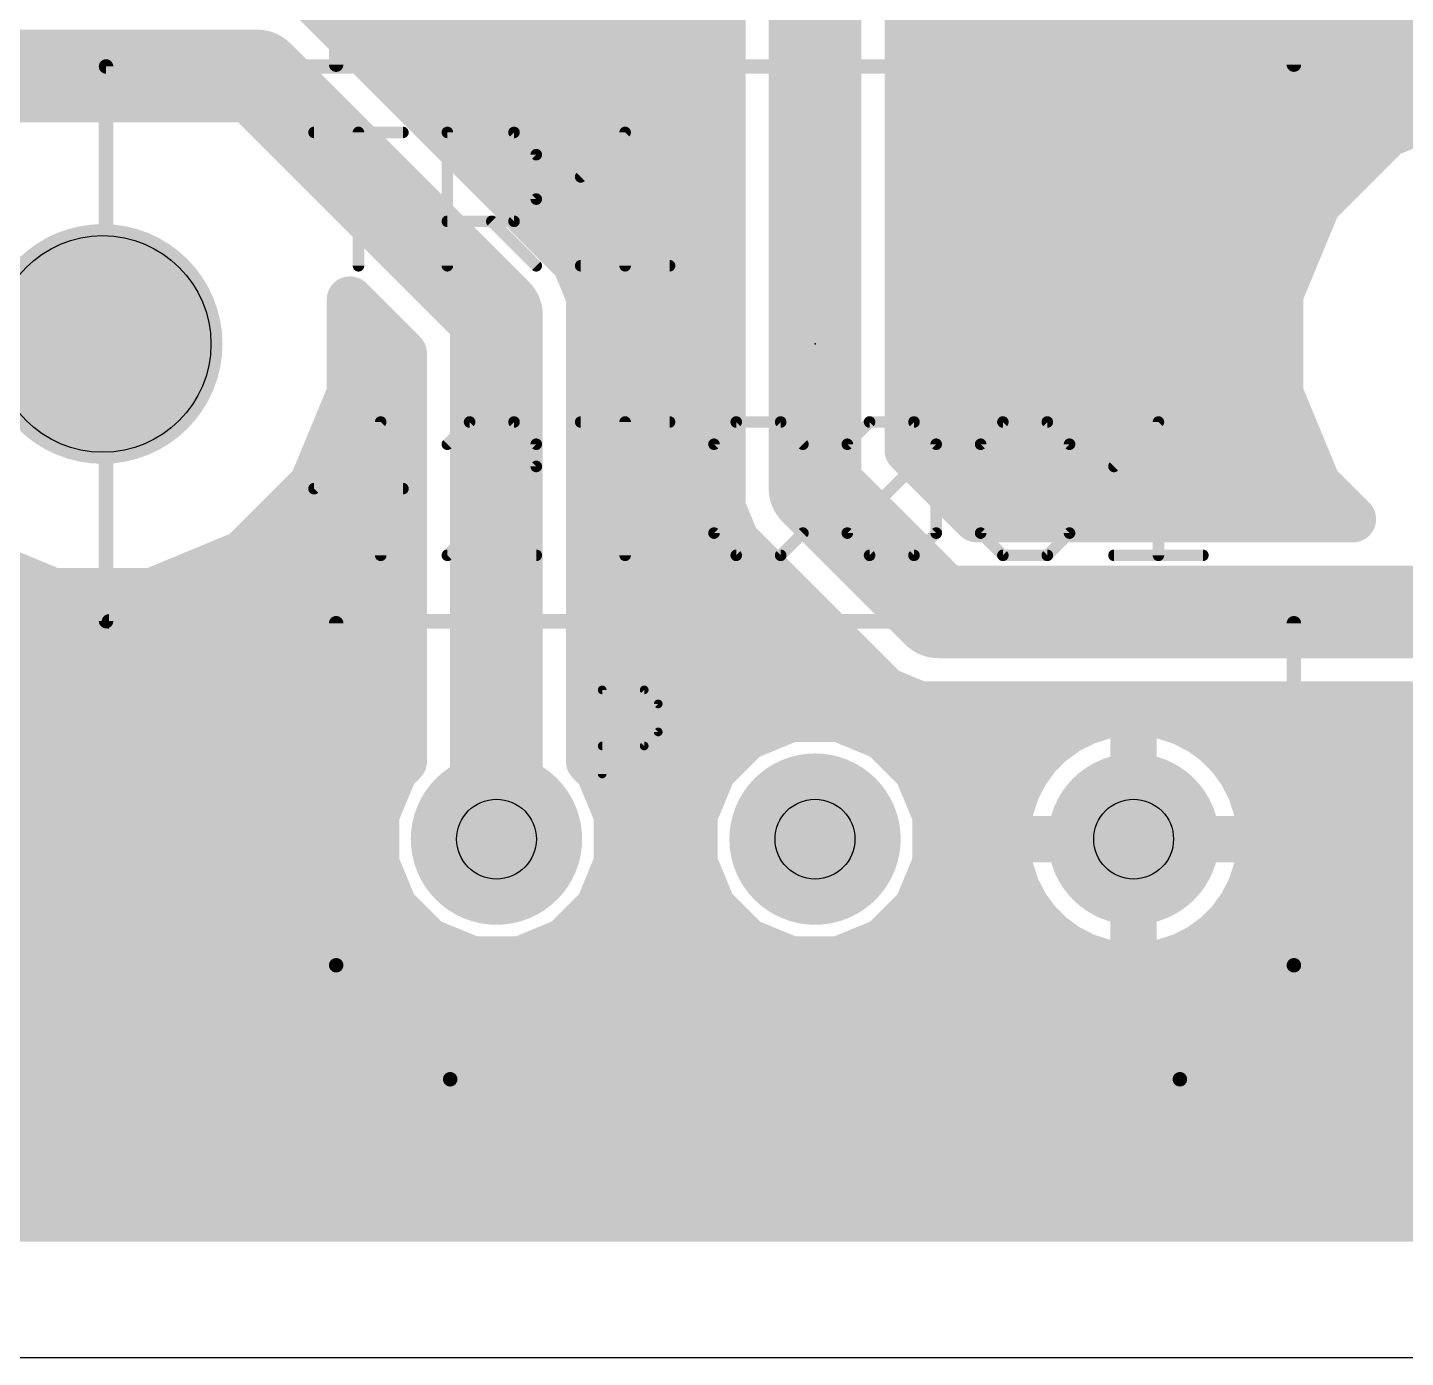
# Model space of a CAD drawing. Extents: x 0 to 35.2, y 0 to 45.7.
# Drawn here: x 10.87 to 22.96, y 0 to 11.67 of the extents above; entities that cross this region are included whole.
import ezdxf

# ---------------------------------------------------------------- set-up
doc = ezdxf.new("R2010")
doc.units = 0
for name, color, linetype in [('16', 175, 'CONTINUOUS'), ('17', 82, 'CONTINUOUS'), ('20', 7, 'CONTINUOUS'), ('21', 253, 'CONTINUOUS'), ('23', 7, 'CONTINUOUS'), ('25', 253, 'CONTINUOUS'), ('27', 253, 'CONTINUOUS'), ('29', 253, 'CONTINUOUS'), ('30', 253, 'CONTINUOUS'), ('44', 253, 'CONTINUOUS')]:
    doc.layers.add(name, color=color, linetype=linetype)

# ---------------------------------------------------------------- blocks, each defined once
blk = doc.blocks.new('ROUNDP')
at = {"const_width": 0.5}
blk.add_lwpolyline([(0, -0.25, 1), (0, 0.25, 1), (0, -0.25)], format="xyb", dxfattribs=at)

msp = doc.modelspace()

# ---------------------------------------------------------------- linework, layer by layer
at = {"layer": '16'}
for points, const_width in [([(17.78, 13.2334), (17.78, 7.62)], 0.8128), ([(16.9672, 12.5522), (16.9672, 7.4583)], 0.4064), ([(18.5928, 7.9567), (18.5928, 12.5522)], 0.4064), ([(15.4464, 9.8331), (13.3504, 11.9291)], 0.4064), ([(13.4939, 11.7856), (16.9672, 11.7856)], 0.4064), ([(18.5928, 11.7856), (28.1542, 11.7856)], 0.4064), ([(5.83, 11.24), (12.89, 11.24)], 0.8128), ([(12.89, 11.24), (14.986, 9.144)], 0.8128), ([(13.9003, 11.3792), (16.9672, 11.3792)], 0.4064), ([(18.5928, 11.3792), (28.0156, 11.3792)], 0.4064), ([(23.5969, 11.0592), (22.7996, 10.729)], 0.4064), ([(14.3067, 10.9728), (16.9672, 10.9728)], 0.4064), ([(18.5928, 10.9728), (23.3883, 10.9728)], 0.4064), ([(22.7996, 10.729), (22.1894, 10.1188)], 0.4064), ([(14.7131, 10.5664), (16.9672, 10.5664)], 0.4064), ([(18.5928, 10.5664), (22.6371, 10.5664)], 0.4064), ([(15.1195, 10.16), (16.9672, 10.16)], 0.4064), ([(18.5928, 10.16), (22.2307, 10.16)], 0.4064), ([(22.1894, 10.1188), (21.8592, 9.3215)], 0.4064), ([(15.6751, 9.6044), (15.4464, 9.8331)], 0.4064), ([(15.5259, 9.7536), (16.9672, 9.7536)], 0.4064), ([(18.5928, 9.7536), (22.0382, 9.7536)], 0.4064), ([(15.7988, 9.3057), (15.6751, 9.6044)], 0.4064), ([(14.986, 4.5466), (14.986, 9.144)], 0.8128), ([(15.7816, 9.3472), (16.9672, 9.3472)], 0.4064), ([(18.5928, 9.3472), (21.8699, 9.3472)], 0.4064), ([(13.7008, 8.4585), (13.7008, 9.2797)], 0.4064), ([(13.7008, 9.2797), (14.1732, 8.8073)], 0.4064), ([(15.7988, 5.2278), (15.7988, 9.3057)], 0.4064), ([(21.8592, 9.3215), (21.8592, 8.4585)], 0.4064), ([(13.7008, 8.9408), (14.0397, 8.9408)], 0.4064), ([(15.7988, 8.9408), (16.9672, 8.9408)], 0.4064), ([(18.5928, 8.9408), (21.8592, 8.9408)], 0.4064), ([(14.1732, 8.8073), (14.1732, 5.2278)], 0.4064), ([(13.7008, 8.5344), (14.1732, 8.5344)], 0.4064), ([(15.7988, 8.5344), (16.9672, 8.5344)], 0.4064), ([(18.5928, 8.5344), (21.8592, 8.5344)], 0.4064), ([(13.3706, 7.6612), (13.7008, 8.4585)], 0.4064), ([(21.8592, 8.4585), (22.1894, 7.6612)], 0.4064), ([(13.5639, 8.128), (14.1732, 8.128)], 0.4064), ([(15.7988, 8.128), (16.9672, 8.128)], 0.4064), ([(18.5928, 8.128), (21.9961, 8.128)], 0.4064), ([(19.1967, 7.3528), (18.5928, 7.9567)], 0.4064), ([(17.78, 7.62), (18.86, 6.54)], 0.8128), ([(12.7604, 7.051), (13.3706, 7.6612)], 0.4064), ([(13.3956, 7.7216), (14.1732, 7.7216)], 0.4064), ([(15.7988, 7.7216), (16.9672, 7.7216)], 0.4064), ([(18.8279, 7.7216), (22.1644, 7.7216)], 0.4064), ([(22.1894, 7.6612), (22.4979, 7.3528)], 0.4064), ([(16.9672, 7.4583), (17.0909, 7.1596)], 0.4064), ([(13.0245, 7.3152), (14.1732, 7.3152)], 0.4064), ([(15.7988, 7.3152), (17.0265, 7.3152)], 0.4064), ([(22.4979, 7.3528), (19.1967, 7.3528)], 0.4064), ([(10.3028, 7.051), (11.1001, 6.7208)], 0.4064), ([(11.9631, 6.7208), (12.7604, 7.051)], 0.4064), ([(17.0909, 7.1596), (18.1709, 6.0796)], 0.4064), ([(12.4169, 6.9088), (14.1732, 6.9088)], 0.4064), ([(15.7988, 6.9088), (17.3417, 6.9088)], 0.4064), ([(11.1001, 6.7208), (11.9631, 6.7208)], 0.4064), ([(18.86, 6.54), (29.73, 6.54)], 0.8128), ([(7.5444, 6.5024), (14.1732, 6.5024)], 0.4064), ([(15.7988, 6.5024), (17.7481, 6.5024)], 0.4064), ([(7.4479, 6.096), (14.1732, 6.096)], 0.4064), ([(15.7988, 6.096), (18.1545, 6.096)], 0.4064), ([(18.1709, 6.0796), (18.3996, 5.8509)], 0.4064), ([(18.3996, 5.8509), (18.6983, 5.7272)], 0.4064), ([(18.6983, 5.7272), (28.3892, 5.7272)], 0.4064), ([(7.1332, 5.6896), (14.1732, 5.6896)], 0.4064), ([(15.7988, 5.6896), (28.4268, 5.6896)], 0.4064), ([(17.5699, 5.603), (17.1816, 5.4422)], 0.4064), ([(17.9901, 5.603), (17.5699, 5.603)], 0.4064), ([(18.3784, 5.4422), (17.9901, 5.603)], 0.4064), ([(20.3147, 5.6265), (20.149, 5.5727)], 0.4064), ([(20.4869, 5.6538), (20.3147, 5.6265)], 0.4064), ([(20.574, 5.6538), (20.4869, 5.6538)], 0.4064), ([(20.574, 5.6538), (20.574, 4.5466)], 0.4064), ([(20.574, 4.5466), (20.574, 5.6538)], 0.4064), ([(20.6611, 5.6538), (20.574, 5.6538)], 0.4064), ([(20.8333, 5.6265), (20.6611, 5.6538)], 0.4064), ([(20.999, 5.5727), (20.8333, 5.6265)], 0.4064), ([(19.9937, 5.4936), (19.8527, 5.3911)], 0.4064), ([(20.149, 5.5727), (19.9937, 5.4936)], 0.4064), ([(21.1543, 5.4936), (20.999, 5.5727)], 0.4064), ([(21.2953, 5.3911), (21.1543, 5.4936)], 0.4064), ([(17.1816, 5.4422), (16.8844, 5.145)], 0.4064), ([(18.6756, 5.145), (18.3784, 5.4422)], 0.4064), ([(19.8527, 5.3911), (19.7295, 5.2679)], 0.4064), ([(21.4185, 5.2679), (21.2953, 5.3911)], 0.4064), ([(1.2192, 5.2832), (14.1732, 5.2832)], 0.4064), ([(15.7988, 5.2832), (17.0226, 5.2832)], 0.4064), ([(18.5374, 5.2832), (19.7448, 5.2832)], 0.4064), ([(19.7295, 5.2679), (19.627, 5.1269)], 0.4064), ([(20.574, 5.2832), (20.574, 5.2832)], 0.4064), ([(21.4032, 5.2832), (34.0108, 5.2832)], 0.4064), ([(21.521, 5.1269), (21.4185, 5.2679)], 0.4064), ([(14.0904, 5.145), (13.9296, 4.7567)], 0.4064), ([(14.1732, 5.2278), (14.0904, 5.145)], 0.4064), ([(15.8816, 5.145), (15.7988, 5.2278)], 0.4064), ([(16.0424, 4.7567), (15.8816, 5.145)], 0.4064), ([(16.8844, 5.145), (16.7236, 4.7567)], 0.4064), ([(18.8364, 4.7567), (18.6756, 5.145)], 0.4064), ([(19.627, 5.1269), (19.5479, 4.9716)], 0.4064), ([(21.6001, 4.9716), (21.521, 5.1269)], 0.4064), ([(1.2192, 4.8768), (13.9793, 4.8768)], 0.4064), ([(15.9927, 4.8768), (16.7733, 4.8768)], 0.4064), ([(18.7867, 4.8768), (19.5171, 4.8768)], 0.4064), ([(19.5479, 4.9716), (19.4941, 4.8059)], 0.4064), ([(20.574, 4.8768), (20.574, 4.8768)], 0.4064), ([(21.6539, 4.8059), (21.6001, 4.9716)], 0.4064), ([(21.6309, 4.8768), (34.0108, 4.8768)], 0.4064), ([(13.9296, 4.7567), (13.9296, 4.3365)], 0.4064), ([(16.0424, 4.3365), (16.0424, 4.7567)], 0.4064), ([(16.7236, 4.7567), (16.7236, 4.3365)], 0.4064), ([(18.8364, 4.3365), (18.8364, 4.7567)], 0.4064), ([(19.4941, 4.8059), (19.4668, 4.6337)], 0.4064), ([(21.6812, 4.6337), (21.6539, 4.8059)], 0.4064), ([(19.4668, 4.6337), (19.4668, 4.5466)], 0.4064), ([(21.6812, 4.5466), (21.6812, 4.6337)], 0.4064), ([(19.4668, 4.5466), (20.574, 4.5466)], 0.4064), ([(20.574, 4.5466), (19.4668, 4.5466)], 0.4064), ([(19.4668, 4.5466), (19.4668, 4.4595)], 0.4064), ([(20.574, 4.5466), (20.574, 4.5466)], 0.4064), ([(20.574, 4.5466), (20.574, 4.5466)], 0.4064), ([(20.574, 3.4394), (20.574, 4.5466)], 0.4064), ([(20.574, 4.5466), (20.574, 4.5466)], 0.4064), ([(20.574, 4.5466), (20.574, 3.4394)], 0.4064), ([(21.6812, 4.5466), (20.574, 4.5466)], 0.4064), ([(20.574, 4.5466), (20.574, 4.5466)], 0.4064), ([(20.574, 4.5466), (21.6812, 4.5466)], 0.4064), ([(21.6812, 4.4595), (21.6812, 4.5466)], 0.4064), ([(3.8894, 4.4704), (13.9296, 4.4704)], 0.4064), ([(16.0424, 4.4704), (16.7236, 4.4704)], 0.4064), ([(18.8364, 4.4704), (19.4668, 4.4704)], 0.4064), ([(19.4668, 4.4595), (19.4941, 4.2873)], 0.4064), ([(20.574, 4.4704), (20.574, 4.4704)], 0.4064), ([(21.6539, 4.2873), (21.6812, 4.4595)], 0.4064), ([(21.6812, 4.4704), (31.6706, 4.4704)], 0.4064), ([(13.9296, 4.3365), (14.0904, 3.9482)], 0.4064), ([(15.8816, 3.9482), (16.0424, 4.3365)], 0.4064), ([(16.7236, 4.3365), (16.8844, 3.9482)], 0.4064), ([(18.6756, 3.9482), (18.8364, 4.3365)], 0.4064), ([(19.4941, 4.2873), (19.5479, 4.1216)], 0.4064), ([(21.6001, 4.1216), (21.6539, 4.2873)], 0.4064), ([(4.2958, 4.064), (14.0425, 4.064)], 0.4064), ([(15.9295, 4.064), (16.8365, 4.064)], 0.4064), ([(18.7235, 4.064), (19.5773, 4.064)], 0.4064), ([(19.5479, 4.1216), (19.627, 3.9663)], 0.4064), ([(20.574, 4.064), (20.574, 4.064)], 0.4064), ([(21.521, 3.9663), (21.6001, 4.1216)], 0.4064), ([(21.5707, 4.064), (31.2642, 4.064)], 0.4064), ([(14.0904, 3.9482), (14.3876, 3.651)], 0.4064), ([(15.5844, 3.651), (15.8816, 3.9482)], 0.4064), ([(16.8844, 3.9482), (17.1816, 3.651)], 0.4064), ([(18.3784, 3.651), (18.6756, 3.9482)], 0.4064), ([(19.627, 3.9663), (19.7295, 3.8253)], 0.4064), ([(21.4185, 3.8253), (21.521, 3.9663)], 0.4064), ([(19.7295, 3.8253), (19.8527, 3.7021)], 0.4064), ([(21.2953, 3.7021), (21.4185, 3.8253)], 0.4064), ([(19.8527, 3.7021), (19.9937, 3.5996)], 0.4064), ([(21.1543, 3.5996), (21.2953, 3.7021)], 0.4064), ([(4.5874, 3.6576), (14.381, 3.6576)], 0.4064), ([(14.3876, 3.651), (14.7759, 3.4902)], 0.4064), ([(15.1961, 3.4902), (15.5844, 3.651)], 0.4064), ([(15.591, 3.6576), (17.175, 3.6576)], 0.4064), ([(17.1816, 3.651), (17.5699, 3.4902)], 0.4064), ([(17.9901, 3.4902), (18.3784, 3.651)], 0.4064), ([(18.385, 3.6576), (19.9139, 3.6576)], 0.4064), ([(19.9937, 3.5996), (20.149, 3.5205)], 0.4064), ([(20.574, 3.6576), (20.574, 3.6576)], 0.4064), ([(20.999, 3.5205), (21.1543, 3.5996)], 0.4064), ([(21.2341, 3.6576), (30.9726, 3.6576)], 0.4064), ([(14.7759, 3.4902), (15.1961, 3.4902)], 0.4064), ([(17.5699, 3.4902), (17.9901, 3.4902)], 0.4064), ([(20.149, 3.5205), (20.3147, 3.4667)], 0.4064), ([(20.3147, 3.4667), (20.4869, 3.4394)], 0.4064), ([(20.4869, 3.4394), (20.574, 3.4394)], 0.4064), ([(20.574, 3.4394), (20.6611, 3.4394)], 0.4064), ([(20.6611, 3.4394), (20.8333, 3.4667)], 0.4064), ([(20.8333, 3.4667), (20.999, 3.5205)], 0.4064), ([(4.7557, 3.2512), (30.8043, 3.2512)], 0.4064), ([(4.8592, 2.8448), (30.7008, 2.8448)], 0.4064), ([(4.8592, 2.4384), (30.7008, 2.4384)], 0.4064), ([(4.8399, 2.032), (30.7201, 2.032)], 0.4064), ([(4.6715, 1.6256), (30.8885, 1.6256)], 0.4064), ([(31.061, 1.2192), (4.499, 1.2192)], 0.4064), ([(4.499, 1.2192), (31.061, 1.2192)], 0.4064)]:
    msp.add_lwpolyline(points, dxfattribs=dict(at, const_width=const_width))
for points, const_width in [([(13.4939, 11.8872, 1), (13.4939, 11.684)], 0.2032), ([(16.9672, 11.684, 1), (16.9672, 11.8872)], 0.2032), ([(18.5928, 11.8872, 1), (18.5928, 11.684)], 0.2032), ([(13.0337, 11.3837, 1), (12.7463, 11.0963)], 0.4064), ([(12.89, 11.0368, 1), (12.89, 11.4432)], 0.4064), ([(13.9003, 11.4808, 1), (13.9003, 11.2776)], 0.2032), ([(16.9672, 11.2776, 1), (16.9672, 11.4808)], 0.2032), ([(18.5928, 11.4808, 1), (18.5928, 11.2776)], 0.2032), ([(14.3067, 11.0744, 1), (14.3067, 10.8712)], 0.2032), ([(16.9672, 10.8712, 1), (16.9672, 11.0744)], 0.2032), ([(18.5928, 11.0744, 1), (18.5928, 10.8712)], 0.2032), ([(22.7608, 10.8228, 1), (22.8385, 10.6351)], 0.2032), ([(22.8715, 10.6571, 1), (22.7278, 10.8008)], 0.2032), ([(14.7131, 10.668, 1), (14.7131, 10.4648)], 0.2032), ([(16.9672, 10.4648, 1), (16.9672, 10.668)], 0.2032), ([(18.5928, 10.668, 1), (18.5928, 10.4648)], 0.2032), ([(22.6371, 10.4648, 1), (22.6371, 10.668)], 0.2032), ([(15.1195, 10.2616, 1), (15.1195, 10.0584)], 0.2032), ([(16.9672, 10.0584, 1), (16.9672, 10.2616)], 0.2032), ([(18.5928, 10.2616, 1), (18.5928, 10.0584)], 0.2032), ([(22.1176, 10.1906, 1), (22.2613, 10.0469)], 0.2032), ([(22.2833, 10.0799, 1), (22.0956, 10.1576)], 0.2032), ([(22.2307, 10.0584, 1), (22.2307, 10.2616)], 0.2032), ([(15.5183, 9.9049, 1), (15.3746, 9.7612)], 0.2032), ([(15.3746, 9.7612, 1), (15.5183, 9.9049)], 0.2032), ([(15.5259, 9.8552, 1), (15.5259, 9.652)], 0.2032), ([(16.9672, 9.652, 1), (16.9672, 9.8552)], 0.2032), ([(18.5928, 9.8552, 1), (18.5928, 9.652)], 0.2032), ([(22.0382, 9.652, 1), (22.0382, 9.8552)], 0.2032), ([(15.7689, 9.6433, 1), (15.5812, 9.5655)], 0.2032), ([(15.6032, 9.5326, 1), (15.7469, 9.6763)], 0.2032), ([(15.1892, 9.144, 1), (14.7828, 9.144)], 0.4064), ([(15.7816, 9.4488, 1), (15.7816, 9.2456)], 0.2032), ([(16.9672, 9.2456, 1), (16.9672, 9.4488)], 0.2032), ([(18.5928, 9.4488, 1), (18.5928, 9.2456)], 0.2032), ([(21.8699, 9.2456, 1), (21.8699, 9.4488)], 0.2032), ([(13.8024, 9.2797, 1), (13.5992, 9.2797)], 0.2032), ([(13.7726, 9.3516, 1), (13.629, 9.2079)], 0.2032), ([(14.8423, 9.0003, 1), (15.1297, 9.2877)], 0.4064), ([(15.9004, 9.3057, 1), (15.6972, 9.3057)], 0.2032), ([(15.7049, 9.2668, 1), (15.8927, 9.3446)], 0.2032), ([(21.9608, 9.3215, 1), (21.7576, 9.3215)], 0.2032), ([(21.7653, 9.3604, 1), (21.9531, 9.2826)], 0.2032), ([(13.7008, 9.0424, 1), (13.7008, 8.8392)], 0.2032), ([(14.0397, 8.8392, 1), (14.0397, 9.0424)], 0.2032), ([(15.7988, 9.0424, 1), (15.7988, 8.8392)], 0.2032), ([(16.9672, 8.8392, 1), (16.9672, 9.0424)], 0.2032), ([(18.5928, 9.0424, 1), (18.5928, 8.8392)], 0.2032), ([(21.8592, 8.8392, 1), (21.8592, 9.0424)], 0.2032), ([(14.2748, 8.8073, 1), (14.0716, 8.8073)], 0.2032), ([(14.1014, 8.7355, 1), (14.245, 8.8792)], 0.2032), ([(13.7008, 8.636, 1), (13.7008, 8.4328)], 0.2032), ([(14.1732, 8.4328, 1), (14.1732, 8.636)], 0.2032), ([(15.7988, 8.636, 1), (15.7988, 8.4328)], 0.2032), ([(16.9672, 8.4328, 1), (16.9672, 8.636)], 0.2032), ([(18.5928, 8.636, 1), (18.5928, 8.4328)], 0.2032), ([(21.8592, 8.4328, 1), (21.8592, 8.636)], 0.2032), ([(13.7947, 8.4196, 1), (13.6069, 8.4974)], 0.2032), ([(21.9531, 8.4974, 1), (21.7653, 8.4196)], 0.2032), ([(13.5992, 8.4585, 1), (13.8024, 8.4585)], 0.2032), ([(21.7576, 8.4585, 1), (21.9608, 8.4585)], 0.2032), ([(13.5639, 8.2296, 1), (13.5639, 8.0264)], 0.2032), ([(14.1732, 8.0264, 1), (14.1732, 8.2296)], 0.2032), ([(15.7988, 8.2296, 1), (15.7988, 8.0264)], 0.2032), ([(16.9672, 8.0264, 1), (16.9672, 8.2296)], 0.2032), ([(18.5928, 8.2296, 1), (18.5928, 8.0264)], 0.2032), ([(21.9961, 8.0264, 1), (21.9961, 8.2296)], 0.2032), ([(18.6646, 8.0285, 1), (18.521, 7.8848)], 0.2032), ([(17.9237, 7.7637, 1), (17.6363, 7.4763)], 0.4064), ([(18.4912, 7.9567, 1), (18.6944, 7.9567)], 0.2032), ([(13.3956, 7.8232, 1), (13.3956, 7.62)], 0.2032), ([(13.4424, 7.5894, 1), (13.2987, 7.7331)], 0.2032), ([(14.1732, 7.62, 1), (14.1732, 7.8232)], 0.2032), ([(15.7988, 7.8232, 1), (15.7988, 7.62)], 0.2032), ([(16.9672, 7.62, 1), (16.9672, 7.8232)], 0.2032), ([(18.8279, 7.8232, 1), (18.8279, 7.62)], 0.2032), ([(22.2613, 7.7331, 1), (22.1176, 7.5894)], 0.2032), ([(22.1644, 7.62, 1), (22.1644, 7.8232)], 0.2032), ([(13.2767, 7.7001, 1), (13.4644, 7.6224)], 0.2032), ([(17.5768, 7.62, 1), (17.9832, 7.62)], 0.4064), ([(22.0956, 7.6224, 1), (22.2833, 7.7001)], 0.2032), ([(17.0611, 7.4972, 1), (16.8733, 7.4194)], 0.2032), ([(13.0245, 7.4168, 1), (13.0245, 7.2136)], 0.2032), ([(14.1732, 7.2136, 1), (14.1732, 7.4168)], 0.2032), ([(15.7988, 7.4168, 1), (15.7988, 7.2136)], 0.2032), ([(16.8656, 7.4583, 1), (17.0688, 7.4583)], 0.2032), ([(17.0265, 7.2136, 1), (17.0265, 7.4168)], 0.2032), ([(19.1967, 7.4544, 1), (19.1967, 7.2512)], 0.2032), ([(19.1248, 7.281, 1), (19.2685, 7.4246)], 0.2032), ([(22.4261, 7.281, 1), (22.5697, 7.4246)], 0.2032), ([(22.4979, 7.2512, 1), (22.4979, 7.4544)], 0.2032), ([(12.7992, 6.9572, 1), (12.7215, 7.1449)], 0.2032), ([(17.1628, 7.2314, 1), (17.0191, 7.0877)], 0.2032), ([(16.9971, 7.1207, 1), (17.1848, 7.1985)], 0.2032), ([(12.6885, 7.1229, 1), (12.8322, 6.9792)], 0.2032), ([(12.4169, 7.0104, 1), (12.4169, 6.8072)], 0.2032), ([(14.1732, 6.8072, 1), (14.1732, 7.0104)], 0.2032), ([(15.7988, 7.0104, 1), (15.7988, 6.8072)], 0.2032), ([(17.3417, 6.8072, 1), (17.3417, 7.0104)], 0.2032), ([(11.1001, 6.8224, 1), (11.1001, 6.6192)], 0.2032), ([(11.0612, 6.6269, 1), (11.139, 6.8147)], 0.2032), ([(11.9242, 6.8147, 1), (12.002, 6.6269)], 0.2032), ([(11.9631, 6.6192, 1), (11.9631, 6.8224)], 0.2032), ([(18.86, 6.7432, 1), (18.86, 6.3368)], 0.4064), ([(18.7163, 6.3963, 1), (19.0037, 6.6837)], 0.4064), ([(14.1732, 6.4008, 1), (14.1732, 6.604)], 0.2032), ([(15.7988, 6.604, 1), (15.7988, 6.4008)], 0.2032), ([(17.7481, 6.4008, 1), (17.7481, 6.604)], 0.2032), ([(14.1732, 5.9944, 1), (14.1732, 6.1976)], 0.2032), ([(15.7988, 6.1976, 1), (15.7988, 5.9944)], 0.2032), ([(18.1545, 5.9944, 1), (18.1545, 6.1976)], 0.2032), ([(18.2428, 6.1514, 1), (18.0991, 6.0077)], 0.2032), ([(18.0991, 6.0077, 1), (18.2428, 6.1514)], 0.2032), ([(18.4385, 5.9448, 1), (18.3607, 5.7571)], 0.2032), ([(18.3277, 5.7791, 1), (18.4714, 5.9228)], 0.2032), ([(18.6983, 5.8288, 1), (18.6983, 5.6256)], 0.2032), ([(18.6594, 5.6333, 1), (18.7372, 5.8211)], 0.2032), ([(14.1732, 5.588, 1), (14.1732, 5.7912)], 0.2032), ([(15.7988, 5.7912, 1), (15.7988, 5.588)], 0.2032), ([(17.5699, 5.7046, 1), (17.5699, 5.5014)], 0.2032), ([(17.6087, 5.5091, 1), (17.531, 5.6969)], 0.2032), ([(18.029, 5.6969, 1), (17.9513, 5.5091)], 0.2032), ([(17.9901, 5.5014, 1), (17.9901, 5.7046)], 0.2032), ([(20.2988, 5.7269, 1), (20.3306, 5.5262)], 0.2032), ([(20.3461, 5.5299, 1), (20.2833, 5.7232)], 0.2032), ([(20.4869, 5.7554, 1), (20.4869, 5.5522)], 0.2032), ([(20.5028, 5.5534, 1), (20.471, 5.7541)], 0.2032), ([(20.6756, 5.6538, 1), (20.4724, 5.6538)], 0.2032), ([(20.6756, 5.6538, 1), (20.4724, 5.6538)], 0.2032), ([(20.574, 5.7554, 1), (20.574, 5.5522)], 0.2032), ([(20.677, 5.7541, 1), (20.6452, 5.5534)], 0.2032), ([(20.574, 5.5522, 1), (20.574, 5.7554)], 0.2032), ([(20.6611, 5.5522, 1), (20.6611, 5.7554)], 0.2032), ([(20.8647, 5.7232, 1), (20.8019, 5.5299)], 0.2032), ([(20.8174, 5.5262, 1), (20.8492, 5.7269)], 0.2032), ([(19.9476, 5.5841, 1), (20.0398, 5.403)], 0.2032), ([(20.0534, 5.4114, 1), (19.934, 5.5758)], 0.2032), ([(20.1176, 5.6693, 1), (20.1804, 5.4761)], 0.2032), ([(20.1951, 5.4822, 1), (20.1029, 5.6632)], 0.2032), ([(21.0451, 5.6632, 1), (20.9529, 5.4822)], 0.2032), ([(20.9676, 5.4761, 1), (21.0304, 5.6693)], 0.2032), ([(21.214, 5.5758, 1), (21.0946, 5.4114)], 0.2032), ([(21.1082, 5.403, 1), (21.2004, 5.5841)], 0.2032), ([(17.1427, 5.536, 1), (17.2205, 5.3483)], 0.2032), ([(17.2534, 5.3703, 1), (17.1098, 5.514)], 0.2032), ([(18.4502, 5.514, 1), (18.3066, 5.3703)], 0.2032), ([(18.3395, 5.3483, 1), (18.4173, 5.536)], 0.2032), ([(19.793, 5.4733, 1), (19.9124, 5.3089)], 0.2032), ([(19.9245, 5.3193, 1), (19.7809, 5.463)], 0.2032), ([(21.3671, 5.463, 1), (21.2234, 5.3193)], 0.2032), ([(21.2356, 5.3089, 1), (21.355, 5.4733)], 0.2032), ([(14.1732, 5.1816, 1), (14.1732, 5.3848)], 0.2032), ([(15.7988, 5.3848, 1), (15.7988, 5.1816)], 0.2032), ([(17.0226, 5.1816, 1), (17.0226, 5.3848)], 0.2032), ([(18.5374, 5.3848, 1), (18.5374, 5.1816)], 0.2032), ([(19.6576, 5.3397, 1), (19.8013, 5.196)], 0.2032), ([(19.8117, 5.2082, 1), (19.6473, 5.3276)], 0.2032), ([(19.7448, 5.1816, 1), (19.7448, 5.3848)], 0.2032), ([(20.574, 5.3848, 1), (20.574, 5.1816)], 0.2032), ([(20.574, 5.1816, 1), (20.574, 5.3848)], 0.2032), ([(21.4032, 5.3848, 1), (21.4032, 5.1816)], 0.2032), ([(21.5007, 5.3276, 1), (21.3363, 5.2082)], 0.2032), ([(21.3467, 5.196, 1), (21.4904, 5.3397)], 0.2032), ([(14.0186, 5.2168, 1), (14.1623, 5.0732)], 0.2032), ([(14.1843, 5.1061, 1), (13.9966, 5.1839)], 0.2032), ([(14.0716, 5.2278, 1), (14.2748, 5.2278)], 0.2032), ([(14.245, 5.1559, 1), (14.1014, 5.2996)], 0.2032), ([(15.8706, 5.2996, 1), (15.727, 5.1559)], 0.2032), ([(15.6972, 5.2278, 1), (15.9004, 5.2278)], 0.2032), ([(15.9754, 5.1839, 1), (15.7877, 5.1061)], 0.2032), ([(15.8097, 5.0732, 1), (15.9534, 5.2168)], 0.2032), ([(16.8126, 5.2168, 1), (16.9563, 5.0732)], 0.2032), ([(16.9783, 5.1061, 1), (16.7906, 5.1839)], 0.2032), ([(18.7694, 5.1839, 1), (18.5817, 5.1061)], 0.2032), ([(18.6037, 5.0732, 1), (18.7474, 5.2168)], 0.2032), ([(19.7176, 5.0808, 1), (19.5365, 5.173)], 0.2032), ([(21.6115, 5.173, 1), (21.4304, 5.0808)], 0.2032), ([(19.5448, 5.1866, 1), (19.7092, 5.0672)], 0.2032), ([(21.4388, 5.0672, 1), (21.6032, 5.1866)], 0.2032), ([(13.9793, 4.7752, 1), (13.9793, 4.9784)], 0.2032), ([(15.9927, 4.9784, 1), (15.9927, 4.7752)], 0.2032), ([(16.7733, 4.7752, 1), (16.7733, 4.9784)], 0.2032), ([(18.7867, 4.9784, 1), (18.7867, 4.7752)], 0.2032), ([(19.4574, 5.0177, 1), (19.6384, 4.9255)], 0.2032), ([(19.6445, 4.9402, 1), (19.4513, 5.003)], 0.2032), ([(19.5171, 4.7752, 1), (19.5171, 4.9784)], 0.2032), ([(20.574, 4.9784, 1), (20.574, 4.7752)], 0.2032), ([(20.574, 4.7752, 1), (20.574, 4.9784)], 0.2032), ([(21.6967, 5.003, 1), (21.5035, 4.9402)], 0.2032), ([(21.5096, 4.9255, 1), (21.6906, 5.0177)], 0.2032), ([(21.6309, 4.9784, 1), (21.6309, 4.7752)], 0.2032), ([(14.0312, 4.7567, 1), (13.828, 4.7567)], 0.2032), ([(16.144, 4.7567, 1), (15.9408, 4.7567)], 0.2032), ([(16.8252, 4.7567, 1), (16.622, 4.7567)], 0.2032), ([(18.938, 4.7567, 1), (18.7348, 4.7567)], 0.2032), ([(19.5944, 4.79, 1), (19.3937, 4.8218)], 0.2032), ([(21.7543, 4.8218, 1), (21.5536, 4.79)], 0.2032), ([(13.8357, 4.7956, 1), (14.0235, 4.7179)], 0.2032), ([(15.9485, 4.7179, 1), (16.1363, 4.7956)], 0.2032), ([(16.6297, 4.7956, 1), (16.8175, 4.7179)], 0.2032), ([(18.7425, 4.7179, 1), (18.9303, 4.7956)], 0.2032), ([(19.5684, 4.6337, 1), (19.3652, 4.6337)], 0.2032), ([(19.3974, 4.8373, 1), (19.5907, 4.7745)], 0.2032), ([(21.5573, 4.7745, 1), (21.7506, 4.8373)], 0.2032), ([(21.7828, 4.6337, 1), (21.5796, 4.6337)], 0.2032), ([(14.7828, 4.5466, 1), (15.1892, 4.5466)], 0.4064), ([(19.3665, 4.6496, 1), (19.5671, 4.6178)], 0.2032), ([(19.4668, 4.6482, 1), (19.4668, 4.445)], 0.2032), ([(19.4668, 4.6482, 1), (19.4668, 4.445)], 0.2032), ([(19.5684, 4.5466, 1), (19.3652, 4.5466)], 0.2032), ([(20.574, 4.6482, 1), (20.574, 4.445)], 0.2032), ([(20.6756, 4.5466, 1), (20.4724, 4.5466)], 0.2032), ([(20.6756, 4.5466, 1), (20.4724, 4.5466)], 0.2032), ([(20.574, 4.6482, 1), (20.574, 4.445)], 0.2032), ([(20.6756, 4.5466, 1), (20.4724, 4.5466)], 0.2032), ([(20.574, 4.6482, 1), (20.574, 4.445)], 0.2032), ([(20.6756, 4.5466, 1), (20.4724, 4.5466)], 0.2032), ([(20.574, 4.6482, 1), (20.574, 4.445)], 0.2032), ([(20.574, 4.445, 1), (20.574, 4.6482)], 0.2032), ([(20.574, 4.445, 1), (20.574, 4.6482)], 0.2032), ([(20.574, 4.445, 1), (20.574, 4.6482)], 0.2032), ([(20.574, 4.445, 1), (20.574, 4.6482)], 0.2032), ([(21.7828, 4.5466, 1), (21.5796, 4.5466)], 0.2032), ([(21.5808, 4.6178, 1), (21.7815, 4.6496)], 0.2032), ([(21.6812, 4.445, 1), (21.6812, 4.6482)], 0.2032), ([(21.6812, 4.445, 1), (21.6812, 4.6482)], 0.2032), ([(13.9296, 4.3688, 1), (13.9296, 4.572)], 0.2032), ([(16.0424, 4.572, 1), (16.0424, 4.3688)], 0.2032), ([(16.7236, 4.3688, 1), (16.7236, 4.572)], 0.2032), ([(18.8364, 4.572, 1), (18.8364, 4.3688)], 0.2032), ([(19.5671, 4.4754, 1), (19.3665, 4.4436)], 0.2032), ([(19.3652, 4.5466, 1), (19.5684, 4.5466)], 0.2032), ([(19.4668, 4.3688, 1), (19.4668, 4.572)], 0.2032), ([(20.574, 4.572, 1), (20.574, 4.3688)], 0.2032), ([(20.4724, 4.5466, 1), (20.6756, 4.5466)], 0.2032), ([(20.4724, 4.5466, 1), (20.6756, 4.5466)], 0.2032), ([(20.4724, 4.5466, 1), (20.6756, 4.5466)], 0.2032), ([(20.4724, 4.5466, 1), (20.6756, 4.5466)], 0.2032), ([(20.574, 4.3688, 1), (20.574, 4.572)], 0.2032), ([(21.6812, 4.572, 1), (21.6812, 4.3688)], 0.2032), ([(21.5796, 4.5466, 1), (21.7828, 4.5466)], 0.2032), ([(21.7815, 4.4436, 1), (21.5808, 4.4754)], 0.2032), ([(14.0235, 4.3753, 1), (13.8357, 4.2976)], 0.2032), ([(16.1363, 4.2976, 1), (15.9485, 4.3753)], 0.2032), ([(16.8175, 4.3753, 1), (16.6297, 4.2976)], 0.2032), ([(18.9303, 4.2976, 1), (18.7425, 4.3753)], 0.2032), ([(19.3652, 4.4595, 1), (19.5684, 4.4595)], 0.2032), ([(19.5907, 4.3187, 1), (19.3974, 4.2559)], 0.2032), ([(21.7506, 4.2559, 1), (21.5573, 4.3187)], 0.2032), ([(21.5796, 4.4595, 1), (21.7828, 4.4595)], 0.2032), ([(13.828, 4.3365, 1), (14.0312, 4.3365)], 0.2032), ([(15.9408, 4.3365, 1), (16.144, 4.3365)], 0.2032), ([(16.622, 4.3365, 1), (16.8252, 4.3365)], 0.2032), ([(18.7348, 4.3365, 1), (18.938, 4.3365)], 0.2032), ([(19.3937, 4.2714, 1), (19.5944, 4.3032)], 0.2032), ([(21.5536, 4.3032, 1), (21.7543, 4.2714)], 0.2032), ([(14.0425, 3.9624, 1), (14.0425, 4.1656)], 0.2032), ([(15.9295, 4.1656, 1), (15.9295, 3.9624)], 0.2032), ([(16.8365, 3.9624, 1), (16.8365, 4.1656)], 0.2032), ([(18.7235, 4.1656, 1), (18.7235, 3.9624)], 0.2032), ([(19.6384, 4.1677, 1), (19.4574, 4.0755)], 0.2032), ([(19.4513, 4.0902, 1), (19.6445, 4.153)], 0.2032), ([(19.5773, 3.9624, 1), (19.5773, 4.1656)], 0.2032), ([(20.574, 4.1656, 1), (20.574, 3.9624)], 0.2032), ([(20.574, 3.9624, 1), (20.574, 4.1656)], 0.2032), ([(21.5707, 4.1656, 1), (21.5707, 3.9624)], 0.2032), ([(21.5035, 4.153, 1), (21.6967, 4.0902)], 0.2032), ([(21.6906, 4.0755, 1), (21.5096, 4.1677)], 0.2032), ([(14.1623, 4.02, 1), (14.0186, 3.8764)], 0.2032), ([(15.9534, 3.8764, 1), (15.8097, 4.02)], 0.2032), ([(16.9563, 4.02, 1), (16.8126, 3.8764)], 0.2032), ([(18.7474, 3.8764, 1), (18.6037, 4.02)], 0.2032), ([(19.7092, 4.026, 1), (19.5448, 3.9066)], 0.2032), ([(19.5365, 3.9202, 1), (19.7176, 4.0124)], 0.2032), ([(21.4304, 4.0124, 1), (21.6115, 3.9202)], 0.2032), ([(21.6032, 3.9066, 1), (21.4388, 4.026)], 0.2032), ([(13.9966, 3.9093, 1), (14.1843, 3.9871)], 0.2032), ([(15.7877, 3.9871, 1), (15.9754, 3.9093)], 0.2032), ([(16.7906, 3.9093, 1), (16.9783, 3.9871)], 0.2032), ([(18.5817, 3.9871, 1), (18.7694, 3.9093)], 0.2032), ([(19.8013, 3.8971, 1), (19.6576, 3.7535)], 0.2032), ([(21.4904, 3.7535, 1), (21.3467, 3.8971)], 0.2032), ([(19.6473, 3.7656, 1), (19.8117, 3.885)], 0.2032), ([(19.9124, 3.7843, 1), (19.793, 3.6199)], 0.2032), ([(19.7809, 3.6302, 1), (19.9245, 3.7739)], 0.2032), ([(21.2234, 3.7739, 1), (21.3671, 3.6302)], 0.2032), ([(21.355, 3.6199, 1), (21.2356, 3.7843)], 0.2032), ([(21.3363, 3.885, 1), (21.5007, 3.7656)], 0.2032), ([(14.4265, 3.7449, 1), (14.3487, 3.5572)], 0.2032), ([(14.3158, 3.5792, 1), (14.4594, 3.7229)], 0.2032), ([(14.381, 3.556, 1), (14.381, 3.7592)], 0.2032), ([(15.5126, 3.7229, 1), (15.6562, 3.5792)], 0.2032), ([(15.591, 3.7592, 1), (15.591, 3.556)], 0.2032), ([(15.6233, 3.5572, 1), (15.5455, 3.7449)], 0.2032), ([(17.2205, 3.7449, 1), (17.1427, 3.5572)], 0.2032), ([(17.1098, 3.5792, 1), (17.2534, 3.7229)], 0.2032), ([(17.175, 3.556, 1), (17.175, 3.7592)], 0.2032), ([(18.3066, 3.7229, 1), (18.4502, 3.5792)], 0.2032), ([(18.385, 3.7592, 1), (18.385, 3.556)], 0.2032), ([(18.4173, 3.5572, 1), (18.3395, 3.7449)], 0.2032), ([(20.0398, 3.6902, 1), (19.9476, 3.5091)], 0.2032), ([(19.9139, 3.556, 1), (19.9139, 3.7592)], 0.2032), ([(19.934, 3.5174, 1), (20.0534, 3.6818)], 0.2032), ([(20.574, 3.7592, 1), (20.574, 3.556)], 0.2032), ([(20.574, 3.556, 1), (20.574, 3.7592)], 0.2032), ([(21.0946, 3.6818, 1), (21.214, 3.5174)], 0.2032), ([(21.2004, 3.5091, 1), (21.1082, 3.6902)], 0.2032), ([(21.2341, 3.7592, 1), (21.2341, 3.556)], 0.2032), ([(14.7759, 3.5918, 1), (14.7759, 3.3886)], 0.2032), ([(14.737, 3.3963, 1), (14.8147, 3.5841)], 0.2032), ([(15.1573, 3.5841, 1), (15.235, 3.3963)], 0.2032), ([(15.1961, 3.3886, 1), (15.1961, 3.5918)], 0.2032), ([(17.5699, 3.5918, 1), (17.5699, 3.3886)], 0.2032), ([(17.531, 3.3963, 1), (17.6087, 3.5841)], 0.2032), ([(17.9513, 3.5841, 1), (18.029, 3.3963)], 0.2032), ([(17.9901, 3.3886, 1), (17.9901, 3.5918)], 0.2032), ([(20.1804, 3.6171, 1), (20.1176, 3.4239)], 0.2032), ([(20.1029, 3.43, 1), (20.1951, 3.611)], 0.2032), ([(20.3306, 3.567, 1), (20.2988, 3.3663)], 0.2032), ([(20.2833, 3.37, 1), (20.3461, 3.5633)], 0.2032), ([(20.4869, 3.541, 1), (20.4869, 3.3378)], 0.2032), ([(20.471, 3.3391, 1), (20.5028, 3.5397)], 0.2032), ([(20.574, 3.541, 1), (20.574, 3.3378)], 0.2032), ([(20.6452, 3.5397, 1), (20.677, 3.3391)], 0.2032), ([(20.574, 3.3378, 1), (20.574, 3.541)], 0.2032), ([(20.6611, 3.3378, 1), (20.6611, 3.541)], 0.2032), ([(20.8019, 3.5633, 1), (20.8647, 3.37)], 0.2032), ([(20.8492, 3.3663, 1), (20.8174, 3.567)], 0.2032), ([(20.9529, 3.611, 1), (21.0451, 3.43)], 0.2032), ([(21.0304, 3.4239, 1), (20.9676, 3.6171)], 0.2032), ([(20.4724, 3.4394, 1), (20.6756, 3.4394)], 0.2032), ([(20.4724, 3.4394, 1), (20.6756, 3.4394)], 0.2032)]:
    msp.add_lwpolyline(points, format="xyb", dxfattribs=dict(at, const_width=const_width))
at = {"layer": '20'}
msp.add_line((0, 0), (35.23, 0), dxfattribs=at)
msp.add_circle((11.5316, 8.89), 0.95, dxfattribs=at)
at = {"layer": '21', "const_width": 0.127}
for points in [[(13.58, 14.34), (13.58, 11.34)], [(21.98, 11.34), (21.98, 14.34)], [(23.973, 11.3237), (11.5616, 11.3237)], [(11.5616, 6.4587), (11.5616, 11.3237)], [(11.587, 6.4563), (23.9984, 6.4563)], [(13.58, 6.44), (13.58, 3.44)], [(21.98, 6.44), (21.98, 3.44)], [(14.58, 2.44), (20.98, 2.44)]]:
    msp.add_lwpolyline(points, dxfattribs=at)
at = {"layer": '21'}
for points, const_width in [([(11.5934, 11.3237, 1), (11.5298, 11.3237)], 0.0635), ([(11.5616, 11.3555, 1), (11.5616, 11.2919)], 0.0635), ([(13.5482, 11.34, 1), (13.6118, 11.34)], 0.0635), ([(21.9483, 11.34, 1), (22.0117, 11.34)], 0.0635), ([(11.5298, 6.4587, 1), (11.5934, 6.4587)], 0.0635), ([(11.587, 6.4881, 1), (11.587, 6.4246)], 0.0635), ([(13.6118, 6.44, 1), (13.5482, 6.44)], 0.0635), ([(22.0117, 6.44, 1), (21.9483, 6.44)], 0.0635), ([(13.6118, 3.44, 1), (13.5482, 3.44)], 0.0635), ([(13.5482, 3.44, 1), (13.6118, 3.44)], 0.0635), ([(13.58, 3.44, 0.4142), (14.58, 2.44)], 0.127), ([(20.98, 2.44, 0.4142), (21.98, 3.44)], 0.127), ([(22.0117, 3.44, 1), (21.9483, 3.44)], 0.0635), ([(21.9483, 3.44, 1), (22.0117, 3.44)], 0.0635), ([(14.58, 2.4718, 1), (14.58, 2.4082)], 0.0635), ([(14.58, 2.4082, 1), (14.58, 2.4718)], 0.0635), ([(20.98, 2.4718, 1), (20.98, 2.4082)], 0.0635), ([(20.98, 2.4082, 1), (20.98, 2.4718)], 0.0635)]:
    msp.add_lwpolyline(points, format="xyb", dxfattribs=dict(at, const_width=const_width))
at = {"layer": '23'}
msp.add_point((17.78, 8.89), dxfattribs=at)
at = {"layer": '25', "const_width": 0.1016}
for points in [[(13.3858, 10.7452), (14.1654, 10.7452)], [(13.7756, 9.5758), (13.7756, 10.7452)], [(14.5552, 9.5758), (14.5552, 10.7452)], [(14.5552, 10.7452), (15.1399, 10.7452)], [(15.1399, 10.7452), (15.3348, 10.5503)], [(15.7246, 10.3554), (16.1144, 10.7452)], [(16.1144, 10.7452), (16.1144, 9.5758)], [(15.3348, 10.5503), (15.3348, 10.1605)], [(15.3348, 10.1605), (15.1399, 9.9656)], [(15.1399, 9.9656), (14.5552, 9.9656)], [(14.945, 9.9656), (15.3348, 9.5758)], [(15.7246, 9.5758), (16.5042, 9.5758)]]:
    msp.add_lwpolyline(points, dxfattribs=at)
at = {"layer": '25', "const_width": 0.0508}
for points in [[(13.3858, 10.7706, 1), (13.3858, 10.7198)], [(13.801, 10.7452, 1), (13.7502, 10.7452)], [(14.1654, 10.7198, 1), (14.1654, 10.7706)], [(14.5806, 10.7452, 1), (14.5298, 10.7452)], [(14.5552, 10.7706, 1), (14.5552, 10.7198)], [(15.1579, 10.7632, 1), (15.1219, 10.7272)], [(15.1399, 10.7198, 1), (15.1399, 10.7706)], [(16.1398, 10.7452, 1), (16.089, 10.7452)], [(16.1324, 10.7272, 1), (16.0964, 10.7632)], [(15.3602, 10.5503, 1), (15.3094, 10.5503)], [(15.3168, 10.5323, 1), (15.3528, 10.5683)], [(15.7066, 10.3734, 1), (15.7426, 10.3374)], [(15.3094, 10.1605, 1), (15.3602, 10.1605)], [(15.3528, 10.1425, 1), (15.3168, 10.1785)], [(14.5552, 9.991, 1), (14.5552, 9.9402)], [(14.963, 9.9836, 1), (14.927, 9.9476)], [(15.1219, 9.9836, 1), (15.1579, 9.9476)], [(15.1399, 9.9402, 1), (15.1399, 9.991)], [(13.7502, 9.5758, 1), (13.801, 9.5758)], [(14.5298, 9.5758, 1), (14.5806, 9.5758)], [(15.3168, 9.5578, 1), (15.3528, 9.5938)], [(15.7246, 9.6012, 1), (15.7246, 9.5504)], [(16.089, 9.5758, 1), (16.1398, 9.5758)], [(16.5042, 9.5504, 1), (16.5042, 9.6012)]]:
    msp.add_lwpolyline(points, format="xyb", dxfattribs=at)
at = {"layer": '27'}
for points, const_width in [([(13.9705, 8.2052), (13.3858, 7.6205)], 0.1016), ([(13.9705, 7.0358), (13.9705, 8.2052)], 0.1016), ([(14.7501, 8.2052), (14.5552, 8.0103)], 0.1016), ([(15.1399, 8.2052), (14.7501, 8.2052)], 0.1016), ([(15.3348, 8.0103), (15.1399, 8.2052)], 0.1016), ([(15.7246, 8.2052), (16.5042, 8.2052)], 0.1016), ([(16.1144, 7.0358), (16.1144, 8.2052)], 0.1016), ([(17.0889, 8.2052), (16.894, 8.0103)], 0.1016), ([(17.4787, 8.2052), (17.0889, 8.2052)], 0.1016), ([(17.6736, 8.0103), (17.4787, 8.2052)], 0.1016), ([(18.0634, 8.0103), (18.2583, 8.2052)], 0.1016), ([(18.2583, 8.2052), (18.6481, 8.2052)], 0.1016), ([(18.6481, 8.2052), (18.843, 8.0103)], 0.1016), ([(19.2328, 8.0103), (19.4277, 8.2052)], 0.1016), ([(19.4277, 8.2052), (19.8175, 8.2052)], 0.1016), ([(19.8175, 8.2052), (20.0124, 8.0103)], 0.1016), ([(20.4022, 7.8154), (20.792, 8.2052)], 0.1016), ([(20.792, 8.2052), (20.792, 7.0358)], 0.1016), ([(15.3348, 7.8154), (15.3348, 8.0103)], 0.1016), ([(16.894, 8.0103), (16.894, 7.2307)], 0.1016), ([(18.0634, 7.2307), (18.0634, 8.0103)], 0.1016), ([(18.0634, 7.2307), (18.843, 8.0103)], 0.1016), ([(18.843, 8.0103), (18.843, 7.2307)], 0.1016), ([(19.2328, 7.2307), (19.2328, 8.0103)], 0.1016), ([(19.2328, 7.2307), (20.0124, 8.0103)], 0.1016), ([(20.0124, 8.0103), (20.0124, 7.2307)], 0.1016), ([(14.5552, 7.0358), (15.3348, 7.8154)], 0.1016), ([(13.3858, 7.6205), (14.1654, 7.6205)], 0.1016), ([(16.894, 7.2307), (17.0889, 7.0358)], 0.1016), ([(17.4787, 7.0358), (17.6736, 7.2307)], 0.1016), ([(18.2583, 7.0358), (18.0634, 7.2307)], 0.1016), ([(18.843, 7.2307), (18.6481, 7.0358)], 0.1016), ([(19.4277, 7.0358), (19.2328, 7.2307)], 0.1016), ([(20.0124, 7.2307), (19.8175, 7.0358)], 0.1016), ([(15.3348, 7.0358), (14.5552, 7.0358)], 0.1016), ([(17.0889, 7.0358), (17.4787, 7.0358)], 0.1016), ([(18.6481, 7.0358), (18.2583, 7.0358)], 0.1016), ([(19.8175, 7.0358), (19.4277, 7.0358)], 0.1016), ([(20.4022, 7.0358), (21.1818, 7.0358)], 0.1016), ([(15.9131, 5.1181), (15.9131, 5.8553)], 0.0762), ([(15.9131, 5.8553), (16.2817, 5.8553)], 0.0762), ([(16.2817, 5.8553), (16.4046, 5.7325)], 0.0762), ([(16.4046, 5.7325), (16.4046, 5.4867)], 0.0762), ([(16.4046, 5.4867), (16.2817, 5.3638)], 0.0762), ([(16.2817, 5.3638), (15.9131, 5.3638)], 0.0762)]:
    msp.add_lwpolyline(points, dxfattribs=dict(at, const_width=const_width))
for points, const_width in [([(13.9959, 8.2052, 1), (13.9451, 8.2052)], 0.0508), ([(13.9885, 8.1872, 1), (13.9525, 8.2232)], 0.0508), ([(14.7501, 8.2306, 1), (14.7501, 8.1798)], 0.0508), ([(14.7681, 8.1872, 1), (14.7321, 8.2232)], 0.0508), ([(15.1579, 8.2232, 1), (15.1219, 8.1872)], 0.0508), ([(15.1399, 8.1798, 1), (15.1399, 8.2306)], 0.0508), ([(15.7246, 8.2306, 1), (15.7246, 8.1798)], 0.0508), ([(16.1398, 8.2052, 1), (16.089, 8.2052)], 0.0508), ([(16.5042, 8.1798, 1), (16.5042, 8.2306)], 0.0508), ([(17.0889, 8.2306, 1), (17.0889, 8.1798)], 0.0508), ([(17.1068, 8.1872, 1), (17.0709, 8.2232)], 0.0508), ([(17.4966, 8.2232, 1), (17.4607, 8.1872)], 0.0508), ([(17.4787, 8.1798, 1), (17.4787, 8.2306)], 0.0508), ([(18.2583, 8.2306, 1), (18.2583, 8.1798)], 0.0508), ([(18.2762, 8.1872, 1), (18.2403, 8.2232)], 0.0508), ([(18.666, 8.2232, 1), (18.6301, 8.1872)], 0.0508), ([(18.6481, 8.1798, 1), (18.6481, 8.2306)], 0.0508), ([(19.4277, 8.2306, 1), (19.4277, 8.1798)], 0.0508), ([(19.4456, 8.1872, 1), (19.4097, 8.2232)], 0.0508), ([(19.8354, 8.2232, 1), (19.7995, 8.1872)], 0.0508), ([(19.8175, 8.1798, 1), (19.8175, 8.2306)], 0.0508), ([(20.8174, 8.2052, 1), (20.7666, 8.2052)], 0.0508), ([(20.8099, 8.1872, 1), (20.774, 8.2232)], 0.0508), ([(14.5372, 8.0283, 1), (14.5732, 7.9923)], 0.0508), ([(15.3602, 8.0103, 1), (15.3094, 8.0103)], 0.0508), ([(15.3168, 7.9923, 1), (15.3528, 8.0283)], 0.0508), ([(16.876, 8.0283, 1), (16.912, 7.9923)], 0.0508), ([(16.9194, 8.0103, 1), (16.8686, 8.0103)], 0.0508), ([(17.6556, 7.9923, 1), (17.6915, 8.0283)], 0.0508), ([(18.0454, 8.0283, 1), (18.0813, 7.9923)], 0.0508), ([(18.0888, 8.0103, 1), (18.038, 8.0103)], 0.0508), ([(18.8684, 8.0103, 1), (18.8176, 8.0103)], 0.0508), ([(18.8609, 7.9923, 1), (18.825, 8.0283)], 0.0508), ([(18.825, 7.9923, 1), (18.8609, 8.0283)], 0.0508), ([(19.2148, 8.0283, 1), (19.2507, 7.9923)], 0.0508), ([(19.2582, 8.0103, 1), (19.2074, 8.0103)], 0.0508), ([(20.0378, 8.0103, 1), (19.987, 8.0103)], 0.0508), ([(20.0303, 7.9923, 1), (19.9944, 8.0283)], 0.0508), ([(19.9944, 7.9923, 1), (20.0303, 8.0283)], 0.0508), ([(15.3528, 7.7974, 1), (15.3168, 7.8334)], 0.0508), ([(20.3842, 7.8334, 1), (20.4201, 7.7974)], 0.0508), ([(15.3094, 7.8154, 1), (15.3602, 7.8154)], 0.0508), ([(13.3678, 7.6385, 1), (13.4038, 7.6025)], 0.0508), ([(13.3858, 7.6459, 1), (13.3858, 7.5951)], 0.0508), ([(14.1654, 7.5951, 1), (14.1654, 7.6459)], 0.0508), ([(16.912, 7.2487, 1), (16.876, 7.2127)], 0.0508), ([(16.8686, 7.2307, 1), (16.9194, 7.2307)], 0.0508), ([(17.6915, 7.2127, 1), (17.6556, 7.2487)], 0.0508), ([(18.0813, 7.2487, 1), (18.0454, 7.2127)], 0.0508), ([(18.0454, 7.2487, 1), (18.0813, 7.2127)], 0.0508), ([(18.038, 7.2307, 1), (18.0888, 7.2307)], 0.0508), ([(18.8176, 7.2307, 1), (18.8684, 7.2307)], 0.0508), ([(18.8609, 7.2127, 1), (18.825, 7.2487)], 0.0508), ([(19.2507, 7.2487, 1), (19.2148, 7.2127)], 0.0508), ([(19.2148, 7.2487, 1), (19.2507, 7.2127)], 0.0508), ([(19.2074, 7.2307, 1), (19.2582, 7.2307)], 0.0508), ([(19.987, 7.2307, 1), (20.0378, 7.2307)], 0.0508), ([(20.0303, 7.2127, 1), (19.9944, 7.2487)], 0.0508), ([(13.9451, 7.0358, 1), (13.9959, 7.0358)], 0.0508), ([(14.5372, 7.0538, 1), (14.5732, 7.0178)], 0.0508), ([(14.5552, 7.0612, 1), (14.5552, 7.0104)], 0.0508), ([(15.3348, 7.0104, 1), (15.3348, 7.0612)], 0.0508), ([(16.089, 7.0358, 1), (16.1398, 7.0358)], 0.0508), ([(17.0889, 7.0612, 1), (17.0889, 7.0104)], 0.0508), ([(17.0709, 7.0178, 1), (17.1068, 7.0538)], 0.0508), ([(17.4607, 7.0538, 1), (17.4966, 7.0178)], 0.0508), ([(17.4787, 7.0104, 1), (17.4787, 7.0612)], 0.0508), ([(18.2583, 7.0612, 1), (18.2583, 7.0104)], 0.0508), ([(18.2403, 7.0178, 1), (18.2762, 7.0538)], 0.0508), ([(18.6301, 7.0538, 1), (18.666, 7.0178)], 0.0508), ([(18.6481, 7.0104, 1), (18.6481, 7.0612)], 0.0508), ([(19.4277, 7.0612, 1), (19.4277, 7.0104)], 0.0508), ([(19.4097, 7.0178, 1), (19.4456, 7.0538)], 0.0508), ([(19.7995, 7.0538, 1), (19.8354, 7.0178)], 0.0508), ([(19.8175, 7.0104, 1), (19.8175, 7.0612)], 0.0508), ([(20.4022, 7.0612, 1), (20.4022, 7.0104)], 0.0508), ([(20.7666, 7.0358, 1), (20.8174, 7.0358)], 0.0508), ([(21.1818, 7.0104, 1), (21.1818, 7.0612)], 0.0508), ([(15.9322, 5.8553, 1), (15.8941, 5.8553)], 0.0381), ([(15.9131, 5.8744, 1), (15.9131, 5.8363)], 0.0381), ([(16.2952, 5.8688, 1), (16.2682, 5.8419)], 0.0381), ([(16.2817, 5.8363, 1), (16.2817, 5.8744)], 0.0381), ([(16.4236, 5.7325, 1), (16.3855, 5.7325)], 0.0381), ([(16.3911, 5.719, 1), (16.4181, 5.7459)], 0.0381), ([(16.3855, 5.4867, 1), (16.4236, 5.4867)], 0.0381), ([(16.4181, 5.4732, 1), (16.3911, 5.5002)], 0.0381), ([(15.9131, 5.3829, 1), (15.9131, 5.3448)], 0.0381), ([(16.2682, 5.3773, 1), (16.2952, 5.3504)], 0.0381), ([(16.2817, 5.3448, 1), (16.2817, 5.3829)], 0.0381), ([(15.8941, 5.1181, 1), (15.9322, 5.1181)], 0.0381)]:
    msp.add_lwpolyline(points, format="xyb", dxfattribs=dict(at, const_width=const_width))
at = {"layer": '29', "const_width": 1.0516}
msp.add_lwpolyline([(11.5316, 8.3642, 1), (11.5316, 9.4158, 1), (11.5316, 8.3642)], format="xyb", dxfattribs=at)
at = {"layer": '30', "const_width": 1.0516}
msp.add_lwpolyline([(11.5316, 8.3642, 1), (11.5316, 9.4158, 1), (11.5316, 8.3642)], format="xyb", dxfattribs=at)
at = {"layer": '44'}
for centre in [(14.986, 4.5466), (17.78, 4.5466), (20.574, 4.5466)]:
    msp.add_circle(centre, 0.35, dxfattribs=at)

# ---------------------------------------------------------------- block references
at = {"layer": '17', "xscale": 1.3, "yscale": 1.3}
for p in [(14.986, 4.5466), (14.986, 4.5466), (17.78, 4.5466), (17.78, 4.5466), (20.574, 4.5466), (20.574, 4.5466)]:
    msp.add_blockref('ROUNDP', p, dxfattribs=at)
at = {"layer": '29', "xscale": 1.5032, "yscale": 1.5032}
for p in [(14.986, 4.5466), (17.78, 4.5466), (20.574, 4.5466)]:
    msp.add_blockref('ROUNDP', p, dxfattribs=at)
at = {"layer": '30', "xscale": 1.5032, "yscale": 1.5032}
for p in [(14.986, 4.5466), (17.78, 4.5466), (20.574, 4.5466)]:
    msp.add_blockref('ROUNDP', p, dxfattribs=at)

doc.saveas('drawing.dxf')
